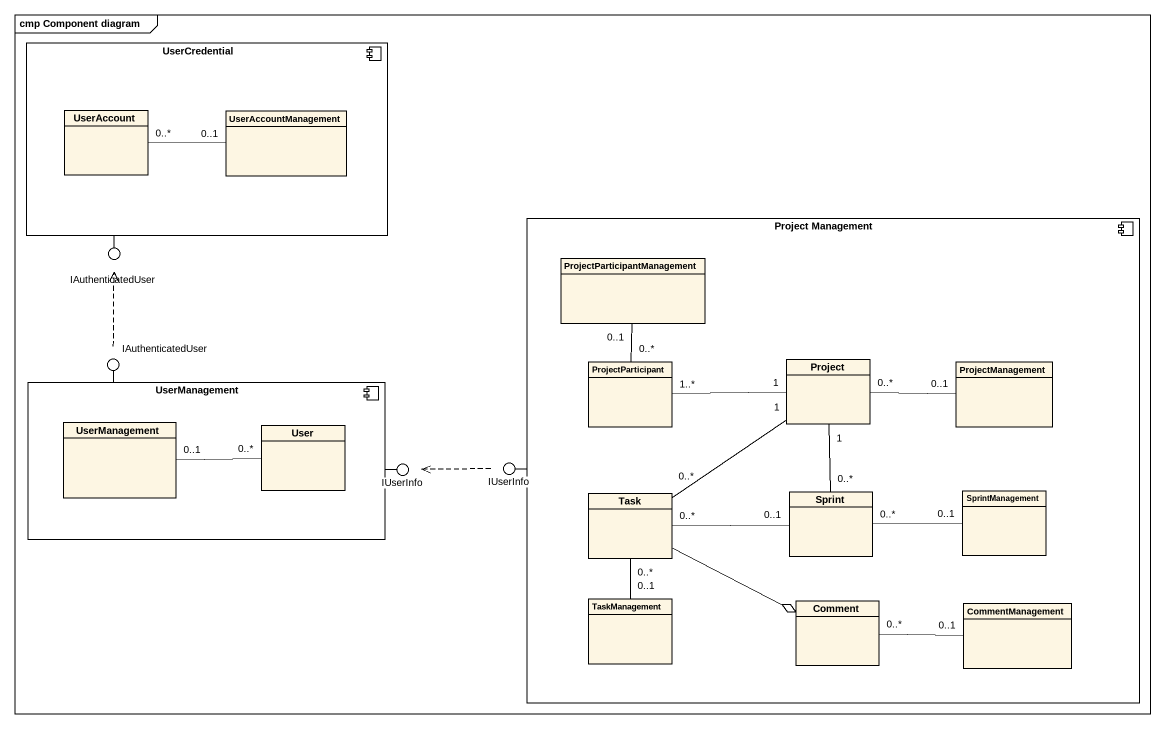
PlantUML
@startuml
mainframe cmp Component diagram
allowmixing
hide circle
hide empty members
component UserCredential {
  class UserAccount
  class UserAccountManagement
}
() IAuthenticatedUser
component "Project Management" as Project_Management {
  class ProjectParticipantManagement
  class ProjectParticipant
  class Project
  class ProjectManagement
  class Task
  class Sprint
  class SprintManagement
  class TaskManagement
  class Comment
  class CommentManagement
}
() "IAuthenticatedUser" as IAuthenticatedUser_2
component UserManagement {
  class "UserManagement" as UserManagement_2
  class User
}
() IUserInfo
() "IUserInfo" as IUserInfo_2
UserCredential -- IAuthenticatedUser
UserManagement -up- IAuthenticatedUser_2
UserManagement -right- IUserInfo
Project_Management -left- IUserInfo_2
UserAccountManagement "0..1" -left- "0..*" UserAccount
IAuthenticatedUser_2 .up.> IAuthenticatedUser
ProjectParticipant "0..*" -up- "0..1" ProjectParticipantManagement
Project "1" -left- "1..*" ProjectParticipant
Project "0..*" -right- "0..1" ProjectManagement
Project "1" -- "0..*" Task
Project "1" -- "0..*" Sprint
UserManagement_2 "0..1" -right- "0..*" User
IUserInfo_2 .left.> IUserInfo
Task "0..*" -right- "0..1" Sprint
Task "0..*" -- "0..1" TaskManagement
Task -right-o Comment
Sprint "0..*" -right- "0..1" SprintManagement
Comment "0..*" -right- "0..1" CommentManagement
@enduml
